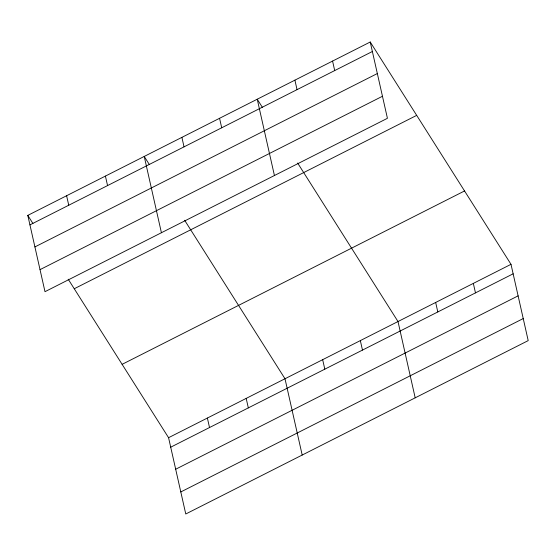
<?xml version="1.0" encoding="UTF-8"?>
<svg xmlns="http://www.w3.org/2000/svg" width="556" height="556" viewBox="0 0 556 556"><rect width="100%" height="100%" fill="white"/><g stroke="black" fill="none" stroke-linecap="round" stroke-linejoin="round"><path stroke-width="0.83" d="M370.233 42.006L387.428 118.303L44.994 291.678L27.8 215.387L370.233 42.006L511.006 264.322L528.2 340.613L185.767 513.994L168.572 437.697L68.214 279.216M29.941 224.881L372.374 51.499M34.91 246.927L377.343 73.545M40.025 269.639L382.465 96.257M74.254 288.752L416.694 115.37M122.118 364.34L464.552 190.958M168.572 437.697L511.006 264.322M170.706 447.191L513.146 273.809M175.675 469.236L518.116 295.855M180.797 491.949L523.231 318.567M262.342 107.294L257.233 99.225L274.428 175.515M297.648 163.047L398.006 321.535L415.193 397.825M149.342 164.506L144.226 156.438L161.421 232.735M184.641 220.266L284.999 378.754L302.193 455.044M27.8 215.387L32.908 223.456M473.337 283.393L475.477 292.887M435.668 302.464L437.808 311.958M332.571 61.077L334.705 70.57M360.337 340.606L362.477 350.099M294.902 80.154L297.043 89.641M322.668 359.676L324.808 369.17M219.564 118.296L221.705 127.79M246.19 398.402L248.33 407.895M181.895 137.367L184.036 146.86M207.381 418.049L209.522 427.543M105.418 176.092L107.558 185.579M66.609 195.74L68.749 205.233"/></g></svg>
